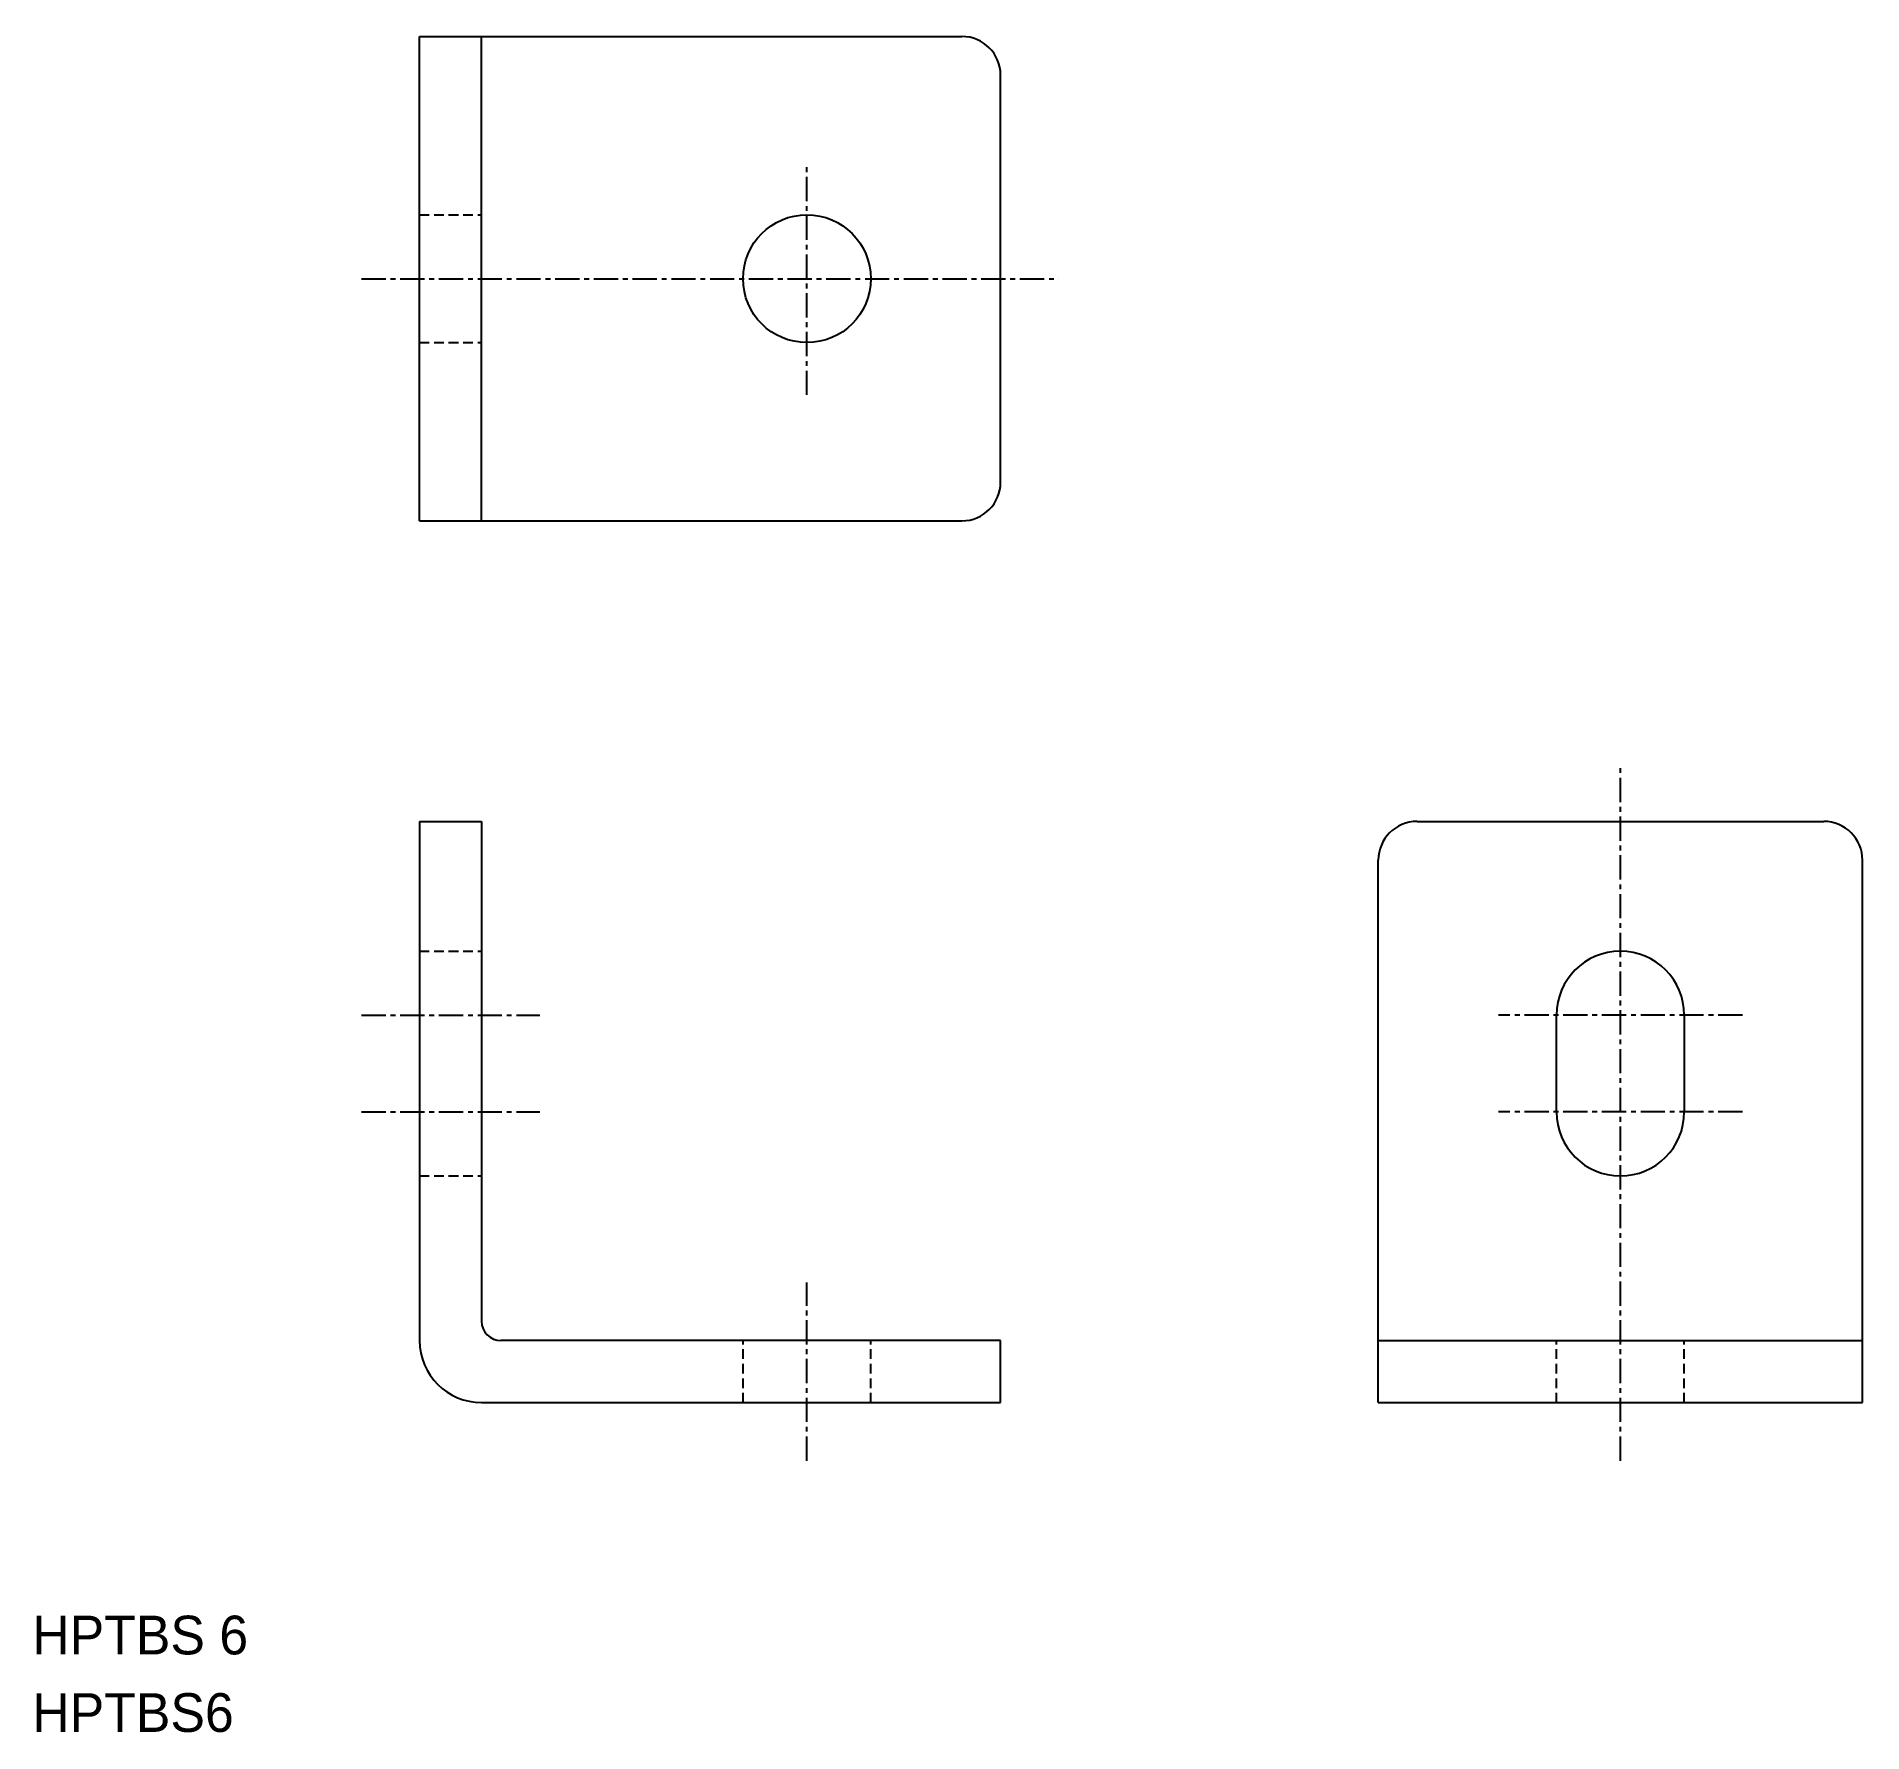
# Model space of a CAD drawing. Extents: x 11.8 to 106, y 3.8 to 91.3.
import ezdxf

# ---------------------------------------------------------------- set-up
doc = ezdxf.new("R2010")
doc.units = 0
doc.linetypes.add('CENTER', pattern=[2, 1.25, -0.25, 0.25, -0.25])
doc.linetypes.add('DASHED', pattern=[0.75, 0.5, -0.25])
doc.layers.get('0').update_dxf_attribs({"linetype": 'CONTINUOUS'})
doc.layers.add('CENTER', color=1, linetype='CENTER')

msp = doc.modelspace()

# ---------------------------------------------------------------- linework, layer by layer
at = {"color": 7, "linetype": 'CONTINUOUS'}
for p, q in [((31.531, 66.303), (31.531, 91.303)), ((31.531, 91.303), (59.531, 91.303)), ((34.731, 66.303), (34.731, 91.303)), ((61.531, 68.303), (61.531, 89.303)), ((31.531, 66.303), (59.531, 66.303)), ((31.531, 50.788), (31.531, 23.988)), ((31.531, 50.788), (34.731, 50.788)), ((34.731, 50.788), (34.731, 24.988)), ((83.031, 50.788), (104.031, 50.788)), ((81.031, 20.788), (81.031, 48.788)), ((106.031, 20.788), (106.031, 48.788)), ((90.231, 35.788), (90.231, 40.788)), ((96.831, 40.788), (96.831, 35.788)), ((61.531, 23.988), (35.731, 23.988)), ((61.531, 20.788), (61.531, 23.988)), ((81.031, 23.988), (106.031, 23.988)), ((34.731, 20.788), (61.531, 20.788)), ((81.031, 20.788), (106.031, 20.788))]:
    msp.add_line(p, q, dxfattribs=at)
at = {"color": 3, "linetype": 'DASHED'}
for p, q in [((31.531, 82.103), (34.731, 82.103)), ((31.531, 75.503), (34.731, 75.503)), ((31.531, 44.088), (34.731, 44.088)), ((31.531, 32.488), (34.731, 32.488)), ((48.231, 20.788), (48.231, 23.988)), ((54.831, 20.788), (54.831, 23.988)), ((90.231, 20.788), (90.231, 23.988)), ((96.831, 20.788), (96.831, 23.988))]:
    msp.add_line(p, q, dxfattribs=at)
at = {"color": 7, "linetype": 'CONTINUOUS'}
msp.add_circle((51.531, 78.803), 3.3, dxfattribs=at)
for centre, radius, start, end in [((59.531, 89.303), 2, 0, 90), ((59.531, 68.303), 2, 270, 0), ((83.031, 48.788), 2, 90, 180), ((104.031, 48.788), 2, 0, 90), ((93.531, 40.788), 3.3, 0, 180), ((93.531, 35.788), 3.3, 180, 0), ((35.731, 24.988), 1, 180, 270), ((34.731, 23.988), 3.2, 180, 270)]:
    msp.add_arc(centre, radius, start, end, dxfattribs=at)
at = {"layer": 'CENTER', "color": 1, "linetype": 'CENTER'}
for p, q in [((51.531, 72.803), (51.531, 84.803)), ((28.531, 78.803), (64.531, 78.803)), ((93.531, 17.788), (93.531, 53.788)), ((28.531, 40.788), (37.731, 40.788)), ((99.831, 40.788), (87.231, 40.788)), ((28.531, 35.788), (37.731, 35.788)), ((99.831, 35.788), (87.231, 35.788)), ((51.531, 17.788), (51.531, 26.988))]:
    msp.add_line(p, q, dxfattribs=at)

# ---------------------------------------------------------------- texts
at = {"color": 7, "linetype": 'CONTINUOUS'}
for s, p in [('HPTBS 6', (11.531, 7.788)), ('HPTBS6', (11.531, 3.788))]:
    msp.add_text(s, height=2, dxfattribs=at).set_placement(p)

doc.saveas('drawing.dxf')
